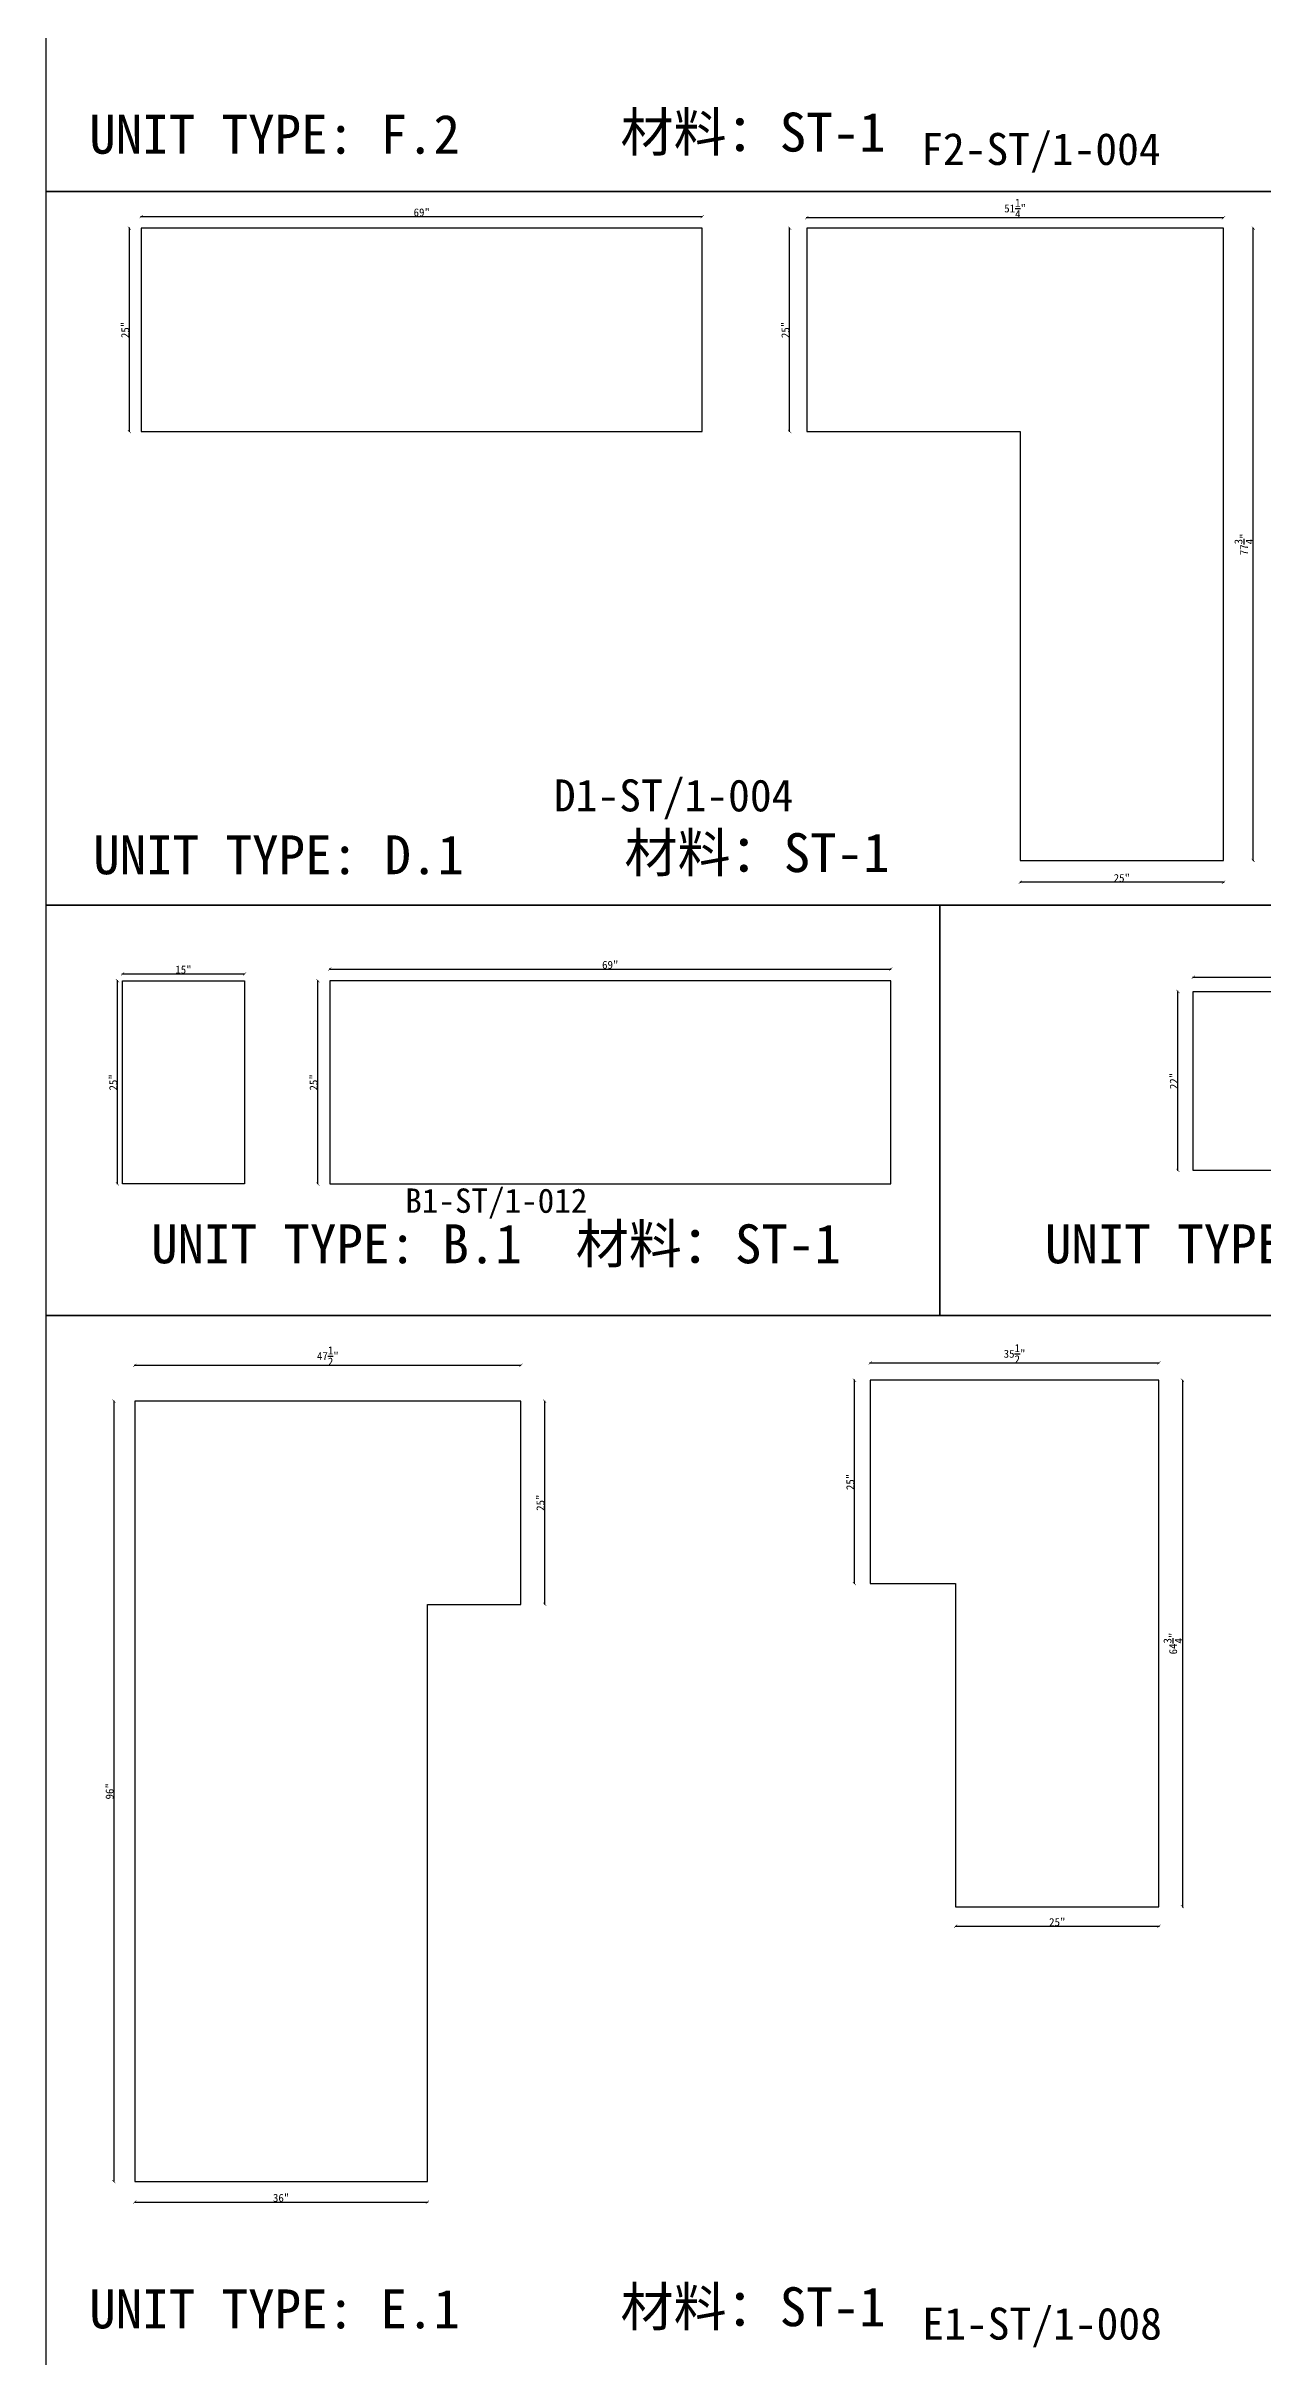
# Model space of a CAD drawing. Header units: millimetres. Extents: x -46966 to 138077, y -48408 to 2116.
# Drawn here: x 102126 to 105926, y -19970 to -12752 of the extents above; entities that cross this region are included whole.
import ezdxf
from ezdxf.enums import TextEntityAlignment as Align

# ---------------------------------------------------------------- set-up
doc = ezdxf.new("R2010")
doc.units = ezdxf.units.MM
doc.layers.add('PART_NUMBER', color=3, linetype='Continuous')
doc.styles.add('样式 1', font='')
doc.styles.get('样式 1').set_extended_font_data('NSimSun')
doc.dimstyles.new('副本 ISO-25', dxfattribs={"dimtxt": 25, "dimasz": 10, "dimexe": 1.5, "dimexo": 0.5, "dimtad": 1, "dimlfac": 0.03937, "dimlunit": 5, "dimtxsty": '样式 1', "dimblk": 'ARCHTICK', "dimcen": 2.5, "dimclrd": 256, "dimclrt": 1, "dimazin": 3, "dimtfac": 1, "dimtmove": 0, "dimatfit": 3, "dimfxlon": 1})

# ---------------------------------------------------------------- blocks, each defined once
blk = doc.blocks.new('_ArchTick')
at = {"color": 0, "linetype": 'ByBlock', "const_width": 0.15}
blk.add_lwpolyline([(-0.5, -0.5), (0.5, 0.5)], dxfattribs=at)
blk = doc.blocks.new('*D1793')
at = {"color": 0, "lineweight": -2, "transparency": 16777216}
for p, q in [((102386.8, -13320.4), (102384.3, -13320.4)), ((102386.8, -13955.4), (102384.3, -13955.4))]:
    blk.add_line(p, q, dxfattribs=at)
at = {"lineweight": -2, "transparency": 16777216}
blk.add_line((102385.8, -13955.4), (102385.8, -13320.4), dxfattribs=at)
at = {"layer": 'Defpoints', "color": 0, "transparency": 16777216}
for p in [(102385.8, -13320.4), (102422.7, -13320.4), (102422.7, -13955.4)]:
    blk.add_point(p, dxfattribs=at)
at = {"lineweight": -2, "transparency": 16777216, "xscale": 10, "yscale": 10, "zscale": 10}
for p, rotation in [((102385.8, -13320.4), 90), ((102385.8, -13955.4), 270)]:
    blk.add_blockref('_ArchTick', p, dxfattribs=dict(at, rotation=rotation))
at = {"color": 1, "transparency": 16777216, "insert": (102372.7, -13637.9), "char_height": 25, "attachment_point": 5, "rotation": 90, "style": '样式 1'}
blk.add_mtext('\\A1;25"', dxfattribs=at)
blk = doc.blocks.new('*D1794')
at = {"color": 0, "lineweight": -2, "transparency": 16777216}
for p, q in [((102422.7, -13285), (102422.7, -13282.5)), ((104175.3, -13285), (104175.3, -13282.5))]:
    blk.add_line(p, q, dxfattribs=at)
at = {"lineweight": -2, "transparency": 16777216}
blk.add_line((102422.7, -13284), (104175.3, -13284), dxfattribs=at)
at = {"layer": 'Defpoints', "color": 0, "transparency": 16777216}
for p in [(102422.7, -13320.4), (104175.3, -13284), (104175.3, -13320.4)]:
    blk.add_point(p, dxfattribs=at)
at = {"lineweight": -2, "transparency": 16777216, "xscale": 10, "yscale": 10, "zscale": 10, "rotation": 180}
blk.add_blockref('_ArchTick', (102422.7, -13284), dxfattribs=at)
at = {"lineweight": -2, "transparency": 16777216, "xscale": 10, "yscale": 10, "zscale": 10}
blk.add_blockref('_ArchTick', (104175.3, -13284), dxfattribs=at)
at = {"color": 1, "transparency": 16777216, "insert": (103299, -13270.9), "char_height": 25, "attachment_point": 5, "style": '样式 1'}
blk.add_mtext('\\A1;69"', dxfattribs=at)
blk = doc.blocks.new('*D1795')
at = {"color": 0, "lineweight": -2, "transparency": 16777216}
for p, q in [((104501.6, -13288.2), (104501.6, -13285.7)), ((105803.4, -13288.2), (105803.4, -13285.7))]:
    blk.add_line(p, q, dxfattribs=at)
at = {"lineweight": -2, "transparency": 16777216}
blk.add_line((104501.6, -13287.2), (105803.4, -13287.2), dxfattribs=at)
at = {"layer": 'Defpoints', "color": 0, "transparency": 16777216}
for p in [(104501.6, -13320.4), (105803.4, -13287.2), (105803.4, -13320.4)]:
    blk.add_point(p, dxfattribs=at)
at = {"lineweight": -2, "transparency": 16777216, "xscale": 10, "yscale": 10, "zscale": 10, "rotation": 180}
blk.add_blockref('_ArchTick', (104501.6, -13287.2), dxfattribs=at)
at = {"lineweight": -2, "transparency": 16777216, "xscale": 10, "yscale": 10, "zscale": 10}
blk.add_blockref('_ArchTick', (105803.4, -13287.2), dxfattribs=at)
at = {"color": 1, "transparency": 16777216, "insert": (105152.5, -13258.2), "char_height": 25, "attachment_point": 5, "style": '样式 1'}
blk.add_mtext('\\A1;51{\\H1x;\\S1/4;}"', dxfattribs=at)
blk = doc.blocks.new('*D1796')
at = {"color": 0, "lineweight": -2, "transparency": 16777216}
for p, q in [((104449.2, -13320.4), (104446.7, -13320.4)), ((104449.2, -13955.4), (104446.7, -13955.4))]:
    blk.add_line(p, q, dxfattribs=at)
at = {"lineweight": -2, "transparency": 16777216}
blk.add_line((104448.2, -13955.4), (104448.2, -13320.4), dxfattribs=at)
at = {"layer": 'Defpoints', "color": 0, "transparency": 16777216}
for p in [(104448.2, -13320.4), (104501.6, -13320.4), (104501.6, -13955.4)]:
    blk.add_point(p, dxfattribs=at)
at = {"lineweight": -2, "transparency": 16777216, "xscale": 10, "yscale": 10, "zscale": 10}
for p, rotation in [((104448.2, -13320.4), 90), ((104448.2, -13955.4), 270)]:
    blk.add_blockref('_ArchTick', p, dxfattribs=dict(at, rotation=rotation))
at = {"color": 1, "transparency": 16777216, "insert": (104435, -13637.9), "char_height": 25, "attachment_point": 5, "rotation": 90, "style": '样式 1'}
blk.add_mtext('\\A1;25"', dxfattribs=at)
blk = doc.blocks.new('*D1797')
at = {"color": 0, "lineweight": -2, "transparency": 16777216}
for p, q in [((105168.4, -15362.6), (105168.4, -15365.1)), ((105803.4, -15362.6), (105803.4, -15365.1))]:
    blk.add_line(p, q, dxfattribs=at)
at = {"lineweight": -2, "transparency": 16777216}
blk.add_line((105803.4, -15363.6), (105168.4, -15363.6), dxfattribs=at)
at = {"layer": 'Defpoints', "color": 0, "transparency": 16777216}
for p in [(105168.4, -15295.2), (105803.4, -15295.2), (105168.4, -15363.6)]:
    blk.add_point(p, dxfattribs=at)
at = {"lineweight": -2, "transparency": 16777216, "xscale": 10, "yscale": 10, "zscale": 10, "rotation": 180}
blk.add_blockref('_ArchTick', (105168.4, -15363.6), dxfattribs=at)
at = {"lineweight": -2, "transparency": 16777216, "xscale": 10, "yscale": 10, "zscale": 10}
blk.add_blockref('_ArchTick', (105803.4, -15363.6), dxfattribs=at)
at = {"color": 1, "transparency": 16777216, "insert": (105485.9, -15350.5), "char_height": 25, "attachment_point": 5, "style": '样式 1'}
blk.add_mtext('\\A1;25"', dxfattribs=at)
blk = doc.blocks.new('*D1798')
at = {"color": 0, "lineweight": -2, "transparency": 16777216}
for p, q in [((105895.6, -13320.4), (105898.1, -13320.4)), ((105895.6, -15295.2), (105898.1, -15295.2))]:
    blk.add_line(p, q, dxfattribs=at)
at = {"lineweight": -2, "transparency": 16777216}
blk.add_line((105896.6, -15295.2), (105896.6, -13320.4), dxfattribs=at)
at = {"layer": 'Defpoints', "color": 0, "transparency": 16777216}
for p in [(105803.4, -13320.4), (105896.6, -13320.4), (105803.4, -15295.2)]:
    blk.add_point(p, dxfattribs=at)
at = {"lineweight": -2, "transparency": 16777216, "xscale": 10, "yscale": 10, "zscale": 10}
for p, rotation in [((105896.6, -13320.4), 90), ((105896.6, -15295.2), 270)]:
    blk.add_blockref('_ArchTick', p, dxfattribs=dict(at, rotation=rotation))
at = {"color": 1, "transparency": 16777216, "insert": (105867.5, -14307.8), "char_height": 25, "attachment_point": 5, "rotation": 90, "style": '样式 1'}
blk.add_mtext('\\A1;77{\\H1x;\\S3/4;}"', dxfattribs=at)
blk = doc.blocks.new('*D1815')
at = {"color": 0, "lineweight": -2, "transparency": 16777216}
for p, q in [((102349.4, -15671.2), (102346.9, -15671.2)), ((102349.4, -16306.2), (102346.9, -16306.2))]:
    blk.add_line(p, q, dxfattribs=at)
at = {"lineweight": -2, "transparency": 16777216}
blk.add_line((102348.4, -16306.2), (102348.4, -15671.2), dxfattribs=at)
at = {"layer": 'Defpoints', "color": 0, "transparency": 16777216}
for p in [(102348.4, -15671.2), (102364.2, -15671.2), (102364.2, -16306.2)]:
    blk.add_point(p, dxfattribs=at)
at = {"lineweight": -2, "transparency": 16777216, "xscale": 10, "yscale": 10, "zscale": 10}
for p, rotation in [((102348.4, -15671.2), 90), ((102348.4, -16306.2), 270)]:
    blk.add_blockref('_ArchTick', p, dxfattribs=dict(at, rotation=rotation))
at = {"color": 1, "transparency": 16777216, "insert": (102335.3, -15988.7), "char_height": 25, "attachment_point": 5, "rotation": 90, "style": '样式 1'}
blk.add_mtext('\\A1;25"', dxfattribs=at)
blk = doc.blocks.new('*D1816')
at = {"color": 0, "lineweight": -2, "transparency": 16777216}
for p, q in [((102364.2, -15650.8), (102364.2, -15648.3)), ((102745.2, -15650.8), (102745.2, -15648.3))]:
    blk.add_line(p, q, dxfattribs=at)
at = {"lineweight": -2, "transparency": 16777216}
blk.add_line((102364.2, -15649.8), (102745.2, -15649.8), dxfattribs=at)
at = {"layer": 'Defpoints', "color": 0, "transparency": 16777216}
for p in [(102745.2, -15649.8), (102364.2, -15671.2), (102745.2, -15671.2)]:
    blk.add_point(p, dxfattribs=at)
at = {"lineweight": -2, "transparency": 16777216, "xscale": 10, "yscale": 10, "zscale": 10, "rotation": 180}
blk.add_blockref('_ArchTick', (102364.2, -15649.8), dxfattribs=at)
at = {"lineweight": -2, "transparency": 16777216, "xscale": 10, "yscale": 10, "zscale": 10}
blk.add_blockref('_ArchTick', (102745.2, -15649.8), dxfattribs=at)
at = {"color": 1, "transparency": 16777216, "insert": (102554.7, -15636.6), "char_height": 25, "attachment_point": 5, "style": '样式 1'}
blk.add_mtext('\\A1;15"', dxfattribs=at)
blk = doc.blocks.new('*D1817')
at = {"color": 0, "lineweight": -2, "transparency": 16777216}
for p, q in [((102975.6, -15671.2), (102973.1, -15671.2)), ((102975.6, -16306.2), (102973.1, -16306.2))]:
    blk.add_line(p, q, dxfattribs=at)
at = {"lineweight": -2, "transparency": 16777216}
blk.add_line((102974.6, -16306.2), (102974.6, -15671.2), dxfattribs=at)
at = {"layer": 'Defpoints', "color": 0, "transparency": 16777216}
for p in [(102974.6, -15671.2), (103011.5, -15671.2), (103011.5, -16306.2)]:
    blk.add_point(p, dxfattribs=at)
at = {"lineweight": -2, "transparency": 16777216, "xscale": 10, "yscale": 10, "zscale": 10}
for p, rotation in [((102974.6, -15671.2), 90), ((102974.6, -16306.2), 270)]:
    blk.add_blockref('_ArchTick', p, dxfattribs=dict(at, rotation=rotation))
at = {"color": 1, "transparency": 16777216, "insert": (102961.4, -15988.7), "char_height": 25, "attachment_point": 5, "rotation": 90, "style": '样式 1'}
blk.add_mtext('\\A1;25"', dxfattribs=at)
blk = doc.blocks.new('*D1818')
at = {"color": 0, "lineweight": -2, "transparency": 16777216}
for p, q in [((103011.5, -15635.9), (103011.5, -15633.4)), ((104764.1, -15635.9), (104764.1, -15633.4))]:
    blk.add_line(p, q, dxfattribs=at)
at = {"lineweight": -2, "transparency": 16777216}
blk.add_line((103011.5, -15634.9), (104764.1, -15634.9), dxfattribs=at)
at = {"layer": 'Defpoints', "color": 0, "transparency": 16777216}
for p in [(104764.1, -15634.9), (103011.5, -15671.2), (104764.1, -15671.2)]:
    blk.add_point(p, dxfattribs=at)
at = {"lineweight": -2, "transparency": 16777216, "xscale": 10, "yscale": 10, "zscale": 10, "rotation": 180}
blk.add_blockref('_ArchTick', (103011.5, -15634.9), dxfattribs=at)
at = {"lineweight": -2, "transparency": 16777216, "xscale": 10, "yscale": 10, "zscale": 10}
blk.add_blockref('_ArchTick', (104764.1, -15634.9), dxfattribs=at)
at = {"color": 1, "transparency": 16777216, "insert": (103887.8, -15621.7), "char_height": 25, "attachment_point": 5, "style": '样式 1'}
blk.add_mtext('\\A1;69"', dxfattribs=at)
blk = doc.blocks.new('*D1819')
at = {"color": 0, "lineweight": -2, "transparency": 16777216}
for p, q in [((105708.9, -15661.4), (105708.9, -15658.9)), ((106944, -15661.4), (106944, -15658.9))]:
    blk.add_line(p, q, dxfattribs=at)
at = {"lineweight": -2, "transparency": 16777216}
blk.add_line((105708.9, -15660.4), (106944, -15660.4), dxfattribs=at)
at = {"layer": 'Defpoints', "color": 0, "transparency": 16777216}
for p in [(106944, -15660.4), (105708.9, -15705), (106944, -15705)]:
    blk.add_point(p, dxfattribs=at)
at = {"lineweight": -2, "transparency": 16777216, "xscale": 10, "yscale": 10, "zscale": 10, "rotation": 180}
blk.add_blockref('_ArchTick', (105708.9, -15660.4), dxfattribs=at)
at = {"lineweight": -2, "transparency": 16777216, "xscale": 10, "yscale": 10, "zscale": 10}
blk.add_blockref('_ArchTick', (106944, -15660.4), dxfattribs=at)
at = {"color": 1, "transparency": 16777216, "insert": (106326.4, -15631.4), "char_height": 25, "attachment_point": 5, "style": '样式 1'}
blk.add_mtext('\\A1;48{\\H1x;\\S5/8;}"', dxfattribs=at)
blk = doc.blocks.new('*D1820')
at = {"color": 0, "lineweight": -2, "transparency": 16777216}
for p, q in [((105662.1, -15705), (105659.6, -15705)), ((105662.1, -16263.8), (105659.6, -16263.8))]:
    blk.add_line(p, q, dxfattribs=at)
at = {"lineweight": -2, "transparency": 16777216}
blk.add_line((105661.1, -16263.8), (105661.1, -15705), dxfattribs=at)
at = {"layer": 'Defpoints', "color": 0, "transparency": 16777216}
for p in [(105661.1, -15705), (105708.9, -15705), (105708.9, -16263.8)]:
    blk.add_point(p, dxfattribs=at)
at = {"lineweight": -2, "transparency": 16777216, "xscale": 10, "yscale": 10, "zscale": 10}
for p, rotation in [((105661.1, -15705), 90), ((105661.1, -16263.8), 270)]:
    blk.add_blockref('_ArchTick', p, dxfattribs=dict(at, rotation=rotation))
at = {"color": 1, "transparency": 16777216, "insert": (105648, -15984.4), "char_height": 25, "attachment_point": 5, "rotation": 90, "style": '样式 1'}
blk.add_mtext('\\A1;22"', dxfattribs=at)
blk = doc.blocks.new('*D1772')
at = {"color": 0, "lineweight": -2, "transparency": 16777216}
for p, q in [((104700, -16866.5), (104700, -16864)), ((105601.7, -16866.5), (105601.7, -16864))]:
    blk.add_line(p, q, dxfattribs=at)
at = {"lineweight": -2, "transparency": 16777216}
blk.add_line((105601.7, -16865.5), (104700, -16865.5), dxfattribs=at)
at = {"layer": 'Defpoints', "color": 0, "transparency": 16777216}
for p in [(104700, -16865.5), (104700, -16919.5), (105601.7, -16919.5)]:
    blk.add_point(p, dxfattribs=at)
at = {"lineweight": -2, "transparency": 16777216, "xscale": 10, "yscale": 10, "zscale": 10, "rotation": 180}
blk.add_blockref('_ArchTick', (104700, -16865.5), dxfattribs=at)
at = {"lineweight": -2, "transparency": 16777216, "xscale": 10, "yscale": 10, "zscale": 10}
blk.add_blockref('_ArchTick', (105601.7, -16865.5), dxfattribs=at)
at = {"color": 1, "transparency": 16777216, "insert": (105150.8, -16836.5), "char_height": 25, "attachment_point": 5, "style": '样式 1'}
blk.add_mtext('\\A1;35{\\H1x;\\S1/2;}"', dxfattribs=at)
blk = doc.blocks.new('*D1773')
at = {"color": 0, "lineweight": -2, "transparency": 16777216}
for p, q in [((105674.1, -16919.5), (105676.6, -16919.5)), ((105674.1, -18564.1), (105676.6, -18564.1))]:
    blk.add_line(p, q, dxfattribs=at)
at = {"lineweight": -2, "transparency": 16777216}
blk.add_line((105675.1, -16919.5), (105675.1, -18564.1), dxfattribs=at)
at = {"layer": 'Defpoints', "color": 0, "transparency": 16777216}
for p in [(105601.7, -16919.5), (105601.7, -18564.1), (105675.1, -18564.1)]:
    blk.add_point(p, dxfattribs=at)
at = {"lineweight": -2, "transparency": 16777216, "xscale": 10, "yscale": 10, "zscale": 10}
for p, rotation in [((105675.1, -16919.5), 90), ((105675.1, -18564.1), 270)]:
    blk.add_blockref('_ArchTick', p, dxfattribs=dict(at, rotation=rotation))
at = {"color": 1, "transparency": 16777216, "insert": (105646, -17741.8), "char_height": 25, "attachment_point": 5, "rotation": 90, "style": '样式 1'}
blk.add_mtext('\\A1;64{\\H1x;\\S3/4;}"', dxfattribs=at)
blk = doc.blocks.new('*D1774')
at = {"color": 0, "lineweight": -2, "transparency": 16777216}
for p, q in [((104966.7, -18624.4), (104966.7, -18626.9)), ((105601.7, -18624.4), (105601.7, -18626.9))]:
    blk.add_line(p, q, dxfattribs=at)
at = {"lineweight": -2, "transparency": 16777216}
blk.add_line((105601.7, -18625.4), (104966.7, -18625.4), dxfattribs=at)
at = {"layer": 'Defpoints', "color": 0, "transparency": 16777216}
for p in [(104966.7, -18564.1), (105601.7, -18564.1), (104966.7, -18625.4)]:
    blk.add_point(p, dxfattribs=at)
at = {"lineweight": -2, "transparency": 16777216, "xscale": 10, "yscale": 10, "zscale": 10, "rotation": 180}
blk.add_blockref('_ArchTick', (104966.7, -18625.4), dxfattribs=at)
at = {"lineweight": -2, "transparency": 16777216, "xscale": 10, "yscale": 10, "zscale": 10}
blk.add_blockref('_ArchTick', (105601.7, -18625.4), dxfattribs=at)
at = {"color": 1, "transparency": 16777216, "insert": (105284.2, -18612.3), "char_height": 25, "attachment_point": 5, "style": '样式 1'}
blk.add_mtext('\\A1;25"', dxfattribs=at)
blk = doc.blocks.new('*D1775')
at = {"color": 0, "lineweight": -2, "transparency": 16777216}
for p, q in [((104651.9, -16919.5), (104649.4, -16919.5)), ((104651.9, -17554.5), (104649.4, -17554.5))]:
    blk.add_line(p, q, dxfattribs=at)
at = {"lineweight": -2, "transparency": 16777216}
blk.add_line((104650.9, -17554.5), (104650.9, -16919.5), dxfattribs=at)
at = {"layer": 'Defpoints', "color": 0, "transparency": 16777216}
for p in [(104650.9, -16919.5), (104700, -16919.5), (104700, -17554.5)]:
    blk.add_point(p, dxfattribs=at)
at = {"lineweight": -2, "transparency": 16777216, "xscale": 10, "yscale": 10, "zscale": 10}
for p, rotation in [((104650.9, -16919.5), 90), ((104650.9, -17554.5), 270)]:
    blk.add_blockref('_ArchTick', p, dxfattribs=dict(at, rotation=rotation))
at = {"color": 1, "transparency": 16777216, "insert": (104637.8, -17237), "char_height": 25, "attachment_point": 5, "rotation": 90, "style": '样式 1'}
blk.add_mtext('\\A1;25"', dxfattribs=at)
blk = doc.blocks.new('*D1776')
at = {"color": 0, "lineweight": -2, "transparency": 16777216}
for p, q in [((102402.5, -16873.7), (102402.5, -16871.2)), ((103609, -16873.7), (103609, -16871.2))]:
    blk.add_line(p, q, dxfattribs=at)
at = {"lineweight": -2, "transparency": 16777216}
blk.add_line((102402.5, -16872.7), (103609, -16872.7), dxfattribs=at)
at = {"layer": 'Defpoints', "color": 0, "transparency": 16777216}
for p in [(103609, -16872.7), (102402.5, -16984.4), (103609, -16984.4)]:
    blk.add_point(p, dxfattribs=at)
at = {"lineweight": -2, "transparency": 16777216, "xscale": 10, "yscale": 10, "zscale": 10, "rotation": 180}
blk.add_blockref('_ArchTick', (102402.5, -16872.7), dxfattribs=at)
at = {"lineweight": -2, "transparency": 16777216, "xscale": 10, "yscale": 10, "zscale": 10}
blk.add_blockref('_ArchTick', (103609, -16872.7), dxfattribs=at)
at = {"color": 1, "transparency": 16777216, "insert": (103005.7, -16843.7), "char_height": 25, "attachment_point": 5, "style": '样式 1'}
blk.add_mtext('\\A1;47{\\H1x;\\S1/2;}"', dxfattribs=at)
blk = doc.blocks.new('*D1777')
at = {"color": 0, "lineweight": -2, "transparency": 16777216}
for p, q in [((102338.2, -16984.4), (102335.7, -16984.4)), ((102338.2, -19422.8), (102335.7, -19422.8))]:
    blk.add_line(p, q, dxfattribs=at)
at = {"lineweight": -2, "transparency": 16777216}
blk.add_line((102337.2, -16984.4), (102337.2, -19422.8), dxfattribs=at)
at = {"layer": 'Defpoints', "color": 0, "transparency": 16777216}
for p in [(102402.5, -16984.4), (102337.2, -19422.8), (102402.5, -19422.8)]:
    blk.add_point(p, dxfattribs=at)
at = {"lineweight": -2, "transparency": 16777216, "xscale": 10, "yscale": 10, "zscale": 10}
for p, rotation in [((102337.2, -16984.4), 90), ((102337.2, -19422.8), 270)]:
    blk.add_blockref('_ArchTick', p, dxfattribs=dict(at, rotation=rotation))
at = {"color": 1, "transparency": 16777216, "insert": (102324.1, -18203.6), "char_height": 25, "attachment_point": 5, "rotation": 90, "style": '样式 1'}
blk.add_mtext('\\A1;96"', dxfattribs=at)
blk = doc.blocks.new('*D1778')
at = {"color": 0, "lineweight": -2, "transparency": 16777216}
for p, q in [((102402.5, -19486), (102402.5, -19488.5)), ((103316.9, -19486), (103316.9, -19488.5))]:
    blk.add_line(p, q, dxfattribs=at)
at = {"lineweight": -2, "transparency": 16777216}
blk.add_line((102402.5, -19487), (103316.9, -19487), dxfattribs=at)
at = {"layer": 'Defpoints', "color": 0, "transparency": 16777216}
for p in [(102402.5, -19422.8), (103316.9, -19422.8), (103316.9, -19487)]:
    blk.add_point(p, dxfattribs=at)
at = {"lineweight": -2, "transparency": 16777216, "xscale": 10, "yscale": 10, "zscale": 10, "rotation": 180}
blk.add_blockref('_ArchTick', (102402.5, -19487), dxfattribs=at)
at = {"lineweight": -2, "transparency": 16777216, "xscale": 10, "yscale": 10, "zscale": 10}
blk.add_blockref('_ArchTick', (103316.9, -19487), dxfattribs=at)
at = {"color": 1, "transparency": 16777216, "insert": (102859.7, -19473.9), "char_height": 25, "attachment_point": 5, "style": '样式 1'}
blk.add_mtext('\\A1;36"', dxfattribs=at)
blk = doc.blocks.new('*D1779')
at = {"color": 0, "lineweight": -2, "transparency": 16777216}
for p, q in [((103682, -16984.4), (103684.5, -16984.4)), ((103682, -17619.4), (103684.5, -17619.4))]:
    blk.add_line(p, q, dxfattribs=at)
at = {"lineweight": -2, "transparency": 16777216}
blk.add_line((103683, -17619.4), (103683, -16984.4), dxfattribs=at)
at = {"layer": 'Defpoints', "color": 0, "transparency": 16777216}
for p in [(103609, -16984.4), (103683, -16984.4), (103609, -17619.4)]:
    blk.add_point(p, dxfattribs=at)
at = {"lineweight": -2, "transparency": 16777216, "xscale": 10, "yscale": 10, "zscale": 10}
for p, rotation in [((103683, -16984.4), 90), ((103683, -17619.4), 270)]:
    blk.add_blockref('_ArchTick', p, dxfattribs=dict(at, rotation=rotation))
at = {"color": 1, "transparency": 16777216, "insert": (103669.8, -17301.9), "char_height": 25, "attachment_point": 5, "rotation": 90, "style": '样式 1'}
blk.add_mtext('\\A1;25"', dxfattribs=at)

msp = doc.modelspace()

# ---------------------------------------------------------------- linework, layer by layer
at = {"color": 1}
for points in [[(102125.971, -9923.375), (106082.853, -9923.375), (106082.853, -13205.431), (102125.971, -13205.431)], [(102125.971, -13205.431), (106082.853, -13205.431), (106082.853, -15434.998), (102125.971, -15434.998)], [(102125.971, -15434.998), (104917.846, -15434.998), (104917.846, -16717.396), (102125.971, -16717.396)], [(104917.846, -15434.998), (107709.72, -15434.998), (107709.72, -16717.396), (104917.846, -16717.396)], [(102125.971, -16717.396), (106082.853, -16717.396), (106082.853, -19999.452), (102125.971, -19999.452)]]:
    msp.add_lwpolyline(points, close=True, dxfattribs=at)
for points in [[(102422.723, -13955.357), (104175.323, -13955.357), (104175.323, -13320.357), (102422.723, -13320.357)], [(105803.368, -13320.357), (104501.618, -13320.357), (104501.618, -13955.357), (105168.368, -13955.357), (105168.368, -15295.207), (105803.368, -15295.207)], [(102364.244, -16306.188), (102364.244, -15671.188), (102745.244, -15671.188), (102745.244, -16306.188)], [(103011.514, -16306.188), (104764.114, -16306.188), (104764.114, -15671.188), (103011.514, -15671.188)], [(105708.886, -15704.977), (106943.961, -15704.977), (106943.961, -16263.777), (105708.886, -16263.777)], [(105601.678, -16919.473), (104699.978, -16919.473), (104699.978, -17554.473), (104966.678, -17554.473), (104966.678, -18564.123), (105601.678, -18564.123)], [(103316.861, -17619.43), (103608.961, -17619.43), (103608.961, -16984.43), (102402.461, -16984.43), (102402.461, -19422.83), (103316.861, -19422.83)]]:
    msp.add_lwpolyline(points, close=True)

# ---------------------------------------------------------------- texts
at = {"style": '样式 1'}
for s, p in [('UNIT TYPE: F.2', (102260.429, -13087.297)), ('材料：ST-1', (103919.716, -13080.642)), ('UNIT TYPE: D.1', (102272.77, -15338.427)), ('材料：ST-1', (103932.057, -15331.772)), ('UNIT TYPE: B.1', (102453.599, -16553.892)), ('材料：ST-1', (103779.88, -16553.892)), ('UNIT TYPE: B.1', (105245.474, -16553.892)), ('UNIT TYPE: E.1', (102260.429, -19881.318)), ('材料：ST-1', (103919.716, -19874.663))]:
    msp.add_text(s, height=121.5865, dxfattribs=at).set_placement(p)
at = {"layer": 'PART_NUMBER', "color": 3, "style": '样式 1'}
for s, height, p in [('F2-ST/1-004', 100, (105233.059, -13072.6)), ('D1-ST/1-004', 100, (104085.835, -15092.167)), ('B1-ST/1-012', 76, (103531.939, -16358.245)), ('E1-ST/1-008', 100, (105236.981, -19866.621))]:
    msp.add_text(s, height=height, dxfattribs=at).set_placement(p, align=Align.MIDDLE_CENTER)

# ---------------------------------------------------------------- dimensions: what is measured, and where the dimension line sits
for base, p1, p2, picture, middle in [((104175.323, -13284.027), (102422.723, -13320.357), (104175.323, -13320.357), '*D1794', (103299.023, -13270.902)), ((105803.368, -13287.225), (104501.618, -13320.357), (105803.368, -13320.357), '*D1795', (105152.493, -13258.201)), ((105168.368, -15363.623), (105803.368, -15295.207), (105168.368, -15295.207), '*D1797', (105485.868, -15350.498)), ((102745.244, -15649.753), (102364.244, -15671.188), (102745.244, -15671.188), '*D1816', (102554.744, -15636.628)), ((104764.114, -15634.858), (103011.514, -15671.188), (104764.114, -15671.188), '*D1818', (103887.814, -15621.733)), ((106943.961, -15660.448), (105708.886, -15704.977), (106943.961, -15704.977), '*D1819', (106326.423, -15631.355)), ((103608.961, -16872.708), (102402.461, -16984.43), (103608.961, -16984.43), '*D1776', (103005.711, -16843.685)), ((104699.978, -16865.501), (105601.678, -16919.473), (104699.978, -16919.473), '*D1772', (105150.828, -16836.478)), ((104966.678, -18625.379), (105601.678, -18564.123), (104966.678, -18564.123), '*D1774', (105284.178, -18612.254)), ((103316.861, -19487.022), (102402.461, -19422.83), (103316.861, -19422.83), '*D1778', (102859.661, -19473.897))]:
    dim = msp.add_linear_dim(base=base, p1=p1, p2=p2, dimstyle='副本 ISO-25')
    dim.commit()
    dim.dimension.update_dxf_attribs({"geometry": picture, "text_midpoint": middle})
for base, p1, p2, picture, middle in [((102385.783, -13320.357), (102422.723, -13955.357), (102422.723, -13320.357), '*D1793', (102372.658, -13637.857)), ((104448.173, -13320.357), (104501.618, -13955.357), (104501.618, -13320.357), '*D1796', (104435.048, -13637.857)), ((105896.59, -13320.357), (105803.368, -15295.207), (105803.368, -13320.357), '*D1798', (105867.497, -14307.782)), ((102348.446, -15671.188), (102364.244, -16306.188), (102364.244, -15671.188), '*D1815', (102335.321, -15988.688)), ((102974.574, -15671.188), (103011.514, -16306.188), (103011.514, -15671.188), '*D1817', (102961.449, -15988.688)), ((105661.122, -15704.977), (105708.886, -16263.777), (105708.886, -15704.977), '*D1820', (105647.997, -15984.377)), ((104650.933, -16919.473), (104699.978, -17554.473), (104699.978, -16919.473), '*D1775', (104637.808, -17236.973)), ((105675.118, -18564.123), (105601.678, -16919.473), (105601.678, -18564.123), '*D1773', (105646.025, -17741.798)), ((102337.229, -19422.83), (102402.461, -16984.43), (102402.461, -19422.83), '*D1777', (102324.104, -18203.63)), ((103682.965, -16984.43), (103608.961, -17619.43), (103608.961, -16984.43), '*D1779', (103669.84, -17301.93))]:
    dim = msp.add_linear_dim(base=base, p1=p1, p2=p2, angle=90, dimstyle='副本 ISO-25')
    dim.commit()
    dim.dimension.update_dxf_attribs({"geometry": picture, "text_midpoint": middle})

doc.saveas('drawing.dxf')
